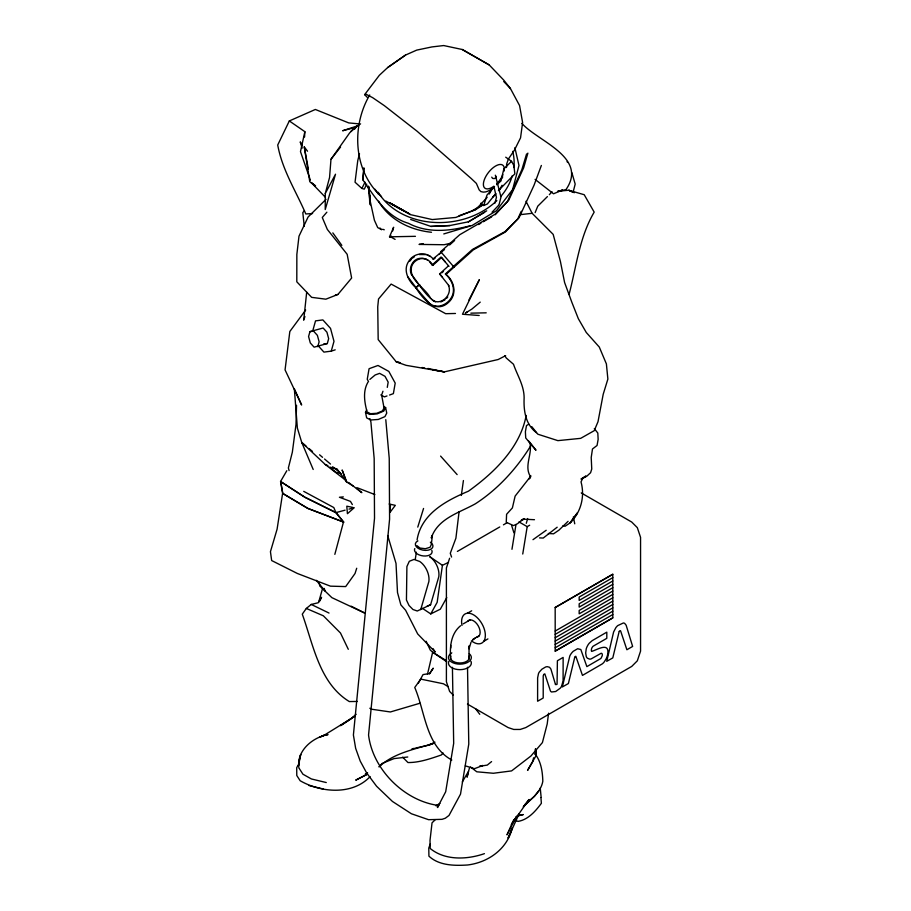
<?xml version="1.0" encoding="UTF-8"?>
<svg xmlns="http://www.w3.org/2000/svg" width="911" height="911" viewBox="0 0 911 911"><rect width="100%" height="100%" fill="white"/><g stroke="black" fill="none" stroke-linecap="round" stroke-linejoin="round"><path stroke-width="1.37" d="M325.273 193.496L325.227 209.553L335.51 174.217L325.273 193.496L329.566 177.474L330.978 159.288L349.665 132.858L357.146 125.877L360.597 123.862M535.941 749.343L535.839 756.028L527.56 770.387L532.719 761.653L533.595 757.793M296.53 405.281L296.007 424.424L292.351 452.152L288.366 467.981L289.117 470.6M506.505 167.533L506.641 164.06L508.418 158.981L514.43 150.144L520.545 137.868L522.607 122.518L519.577 105.574L510.422 88.515L503.76 80.134L489.196 64.92L462.253 49.501L443.691 45.55L431.916 46.928L416.691 50.116L405.543 55.059L387.676 67.539L379.329 75.306L364.639 94.642L367.258 97.329M304.57 137.06L304.855 131.685L289.322 120.947L277.718 145.02C282.239 169.981 295.95 191.059 305.811 213.96L312.598 213.538M390.5 504.603L389.954 512.46L395.317 505.343L389.145 504.011M469.814 225.871C449.51 231.121 427.601 233.478 408.401 223.275C386.674 216.864 374.968 197.311 362.829 179.82L363.865 168.296M362.829 179.82L363.91 167.943M303.693 320.308L306.688 292.192M526.182 415.405C520.17 447.654 494.195 472.672 468.459 491.177C446.333 500.526 421.337 513.713 417.079 539.859M450.763 658.949C449.59 647.209 450.751 633.737 460.567 625.755M459.076 511.754L455.899 538.23L450.285 553.284L451.571 557.065M548.57 713.199L547.204 723.972L542.409 742.59L530.919 756.028L511.595 770.9L493.352 773.268L476.817 771.799L470.475 766.982M461.33 495.447L463.414 480.541M448.474 562.372L442.427 565.31L437.166 602.319L430.755 613.923L422.419 608.354M415.302 559.172L416.361 552.191M286.806 470.714L280.565 481.475L282.615 493.318L277.092 529.177L270.442 551.679L271.66 560.55L297.339 573.463L330.431 586.16L345.69 586.582L355.028 573.52L356.713 568.248M511.959 549.299L515.968 524.656M522.743 554.025L527.196 526.649L529.655 525.226M387.277 387.38L388.177 382.13L385.011 376.323L379.625 373.362L375.173 374.968L369.889 379.386M304.855 131.685L300.482 151.613L310.366 180.082M527.651 518.53L526.296 523.301M569.056 294.481C576.344 266.809 579.419 237.122 594.188 212.126L584.213 194.715L568.76 190.262L557.589 191.23M427.475 674.299L432.657 652.219L430.243 650.021L426.12 641.253M392.743 230.904L393.62 227.238L389.521 236.814L391.149 237.395L391.286 236.029M381.914 394.269L382.962 391.229M359.503 153.743L357.772 160.541L355.039 182.211L361.895 188.44L364.275 189.135L366.734 184.136M499.057 204.668L500.993 197.072L495.356 175.197M573.144 192.062L575.183 184.079L571.88 172.691M494.924 203.153L496.438 197.368L494.115 187.359M334.838 554.355L343.481 522.037L335.92 512.62L333.813 507.552L303.727 491.359M309.934 331.627L308.578 336.523L310.309 342.957L314.113 347.171L327.311 343.549L328.666 338.653L326.935 332.208L323.132 328.006L309.934 331.627L313.589 331.149L317.392 335.362L319.123 341.796L317.768 346.692M312.792 330.716L315.525 320.877L322.87 319.909L330.522 328.381L333.995 341.318L331.251 351.145L323.917 352.113L317.973 345.531M318.668 602.194L322.528 588.574M527.89 153.116L523.654 167.84L508.623 200.454L494.958 214.313L459.77 234.696L440.708 251.652L454.031 267.162L473.321 249.842L505.332 232.043L517.755 218.959L521.24 211.306M526.581 153.948L521.855 169.674L507.393 201.559L495.242 214.757M480.917 203.187L483.752 205.522L486.964 195.079L494.536 186.63M417.762 527.105L423.558 508.452M469.416 768.075L467.07 777.174L468.459 771.435L462.321 781.911M304.103 319.066L304.912 316.584M496.188 176.404L495.709 177.816L494.206 178.624L492.566 178.351L491.735 177.144M449.624 558.261L446.401 567.952L446.401 681.735L449.624 691.426L453.359 695.161M541.362 165.46L534.04 185.229L518.985 217.854L505.047 231.599L472.41 249.489L453.234 266.57L454.031 267.162L445.98 274.439L445.399 273.995L453.439 266.718M512.119 828.395C507.108 849.143 488.205 862.432 467.673 864.983C454.623 865.826 439.091 865.701 428.922 856.158L428.785 848.05L430.277 843.95M513.77 819.752L506.994 834.84L516.662 816.165L511.378 824.557L529.018 799.494L523.278 806.873C530.68 799.141 540.861 792.581 542.819 781.262C542.535 771.731 541.145 761.926 535.258 754.08M535.133 212.605L537.763 206.182L547.42 196.582M512.096 828.338L508.076 838.143L518.997 814.058L517.744 815.892L523.244 814.559L517.869 815.744M619.127 631.642L612.796 657.89L606.749 661.318L613.604 632.006L615.893 627.599A9.941 5.739 -60 0 1 617.726 625.606L623.375 622.976A8.108 4.68 -60 0 1 624.695 623.42L626.142 625.208L632.633 646.434L626.893 649.748L620.744 631.323A2.129 1.23 -60 0 0 620.539 630.856L620.448 630.742A1.31 0.752 -60 0 0 620.175 630.685L620.095 630.697A1.218 0.706 -60 0 0 619.275 631.369M420.723 609.607L428.876 581.503A15.658 9.839 63.9 0 0 419.743 561.483L414.015 559.434L409.312 561.29L406.898 566.574L406.443 600.007L409.005 605.473L412.968 609.505L417.261 611.008L430.596 604.756L438.806 576.674A15.612 9.805 64 0 0 429.719 556.667L442.427 565.31M367.885 382.301C362.646 391.434 364.514 402.286 367.065 411.92L370.504 413.708L376.903 413.275L382.506 410.872L384.043 407.912L381.789 395.898M574.75 657.207L568.384 683.535L562.338 686.962L569.785 656.045A7.584 4.373 -60 0 1 570.787 654.212L571.482 653.244A9.941 5.739 -60 0 1 573.315 651.251L577.654 648.734L580.831 649.532L586.866 666.624L600.497 658.71A2.881 1.663 -60 0 0 601.203 657.97L602.194 655.818A3.576 2.061 -60 0 0 602.308 654.884A3.883 2.243 -60 0 0 602.262 654.36A3.2 1.845 -60 0 0 602.16 653.973A2.801 1.617 -60 0 0 601.909 653.586L601.807 653.506A1.913 1.105 -60 0 0 600.998 653.358L591.239 658.847A7.903 4.566 -60 0 1 589.69 659.131L587.47 658.254A11.217 6.479 -60 0 1 586.274 656.558L585.671 653.005L586.228 648.917A9.577 5.534 -60 0 1 587.128 646.537L587.891 645.136A9.201 5.307 -60 0 1 589.349 643.155L592.173 640.661L606.806 632.154L606.806 638.326L593.414 646.058A2.391 1.389 -60 0 0 592.594 646.776L591.911 647.846A4.225 2.437 -60 0 0 591.398 649.657L591.376 650.522A3.337 1.924 -60 0 0 591.638 651.388C596.534 650.226 610.131 641.105 607.614 654.656A11.718 6.764 -60 0 1 607.011 656.751A12.196 7.037 -60 0 1 606.054 659.006L604.164 662.001A8.028 4.635 -60 0 1 602.114 663.982L582.471 675.393L575.832 656.33A1.173 0.672 -60 0 0 575.524 656.387A1.275 0.74 -60 0 0 575.24 656.569L575.08 656.729M319.727 601.101L321.56 597.274L318.258 602.74L311.243 604.448L306.324 608.446L302.281 614.173C313.35 644.863 319.397 683.296 349.312 701.561L357.34 701.447M361.895 188.44L365.026 182.166M530.817 445.707C516.856 468.379 497.884 489.309 475.303 503.84C459.064 512.904 437.94 518.336 431.256 537.934L432.406 535.509L431.279 544.653L430.026 547.306L425.335 548.718L419.948 548.046L417.022 545.7M468.937 300.004L479.357 279.677L462.481 314.238L479.197 315.491M383.565 406.488L385.604 407.547L386.742 413.116L384.92 416.623L378.281 419.459L370.72 419.982L366.643 417.864L365.505 412.296L366.712 409.95M385.604 407.547L383.782 411.043L377.143 413.89L369.57 414.403L365.505 412.296M471.055 642.198L469.028 648.78L469.028 646.161L469.028 658.949M489.264 194.054L491.678 189.454M499.524 189.966L502.007 185.275M418.274 683.25L423.023 674.595L429.696 673.502L433.226 668.173L429.491 673.878M446.754 597.605L440.32 609.186L430.755 613.923M369.729 94.96C351.168 126.39 353.354 171.462 381.504 196.651M439.307 804.493L437.439 807.545L445.684 791.761L453.678 743.365L452.425 667.319M502.747 176.939L497.417 184.136M530.601 476.943L529.371 478.867L530.225 476.18C523.95 465.737 532.628 454.008 529.86 442.848L528.482 440.81M305.663 310.059L289.823 331.513L285.063 369.889L301.621 405.008L294.344 388.826L297.373 428.09L301.757 442.473L313.202 469.472M538.891 790.611L534.495 796.294L525.021 804.447M330.978 159.288L340.566 147.035M354.527 129.214L357.146 125.877L351.111 131.116M304.433 210.657L302.816 212.593L304.263 226.44M326.036 199.338L308.1 217L298.99 236.2L296.849 254.431L296.804 281.806L311.653 297.35L325.865 299.184L337.935 294.435L351.635 278.026L347.171 254.306L327.356 229.458L322.278 217.49L326.867 212.195M446.504 298.444L447.791 296.94M409.586 261.343L411.373 259.282M379.34 766.584L382.062 763.475L394.053 758.601L407.764 756.995M495.766 193.633L487.374 203.962L483.752 205.522M498.431 190.615L514.852 173.853L513.895 165.563L511.549 161.293L505.719 157.193M549.356 194.669L552.009 191.709M299.286 763.304L296.701 767.677L296.781 775.5L300.163 780.738C320.991 792.741 352.386 795.405 370.117 776.605M487.134 197.357L476.009 209.371L455.762 217.456L432.235 219.562L410.383 214.62L391.958 204.212M443.122 753.033L441.243 755.025C430.573 758.647 419.299 762.689 407.957 762.541L402.662 757.166M492.749 197.129L495.652 194.054M530.965 475.929L515.125 496.108L512.392 507.905L506.596 514.282L506.254 522.254L513.519 525.601L517.516 523.688L524.224 518.598M492.065 212.195L498.636 205.294M472.467 640.308L475.178 638.064M568.077 521.331L558.944 530.145L553.558 533.812L548.342 533.504M511.549 161.293L503.863 168.865L500.913 181.038L496.666 184.762M441.835 272.867L443.475 271.387M429.844 262.129L432.201 264.964L440.992 257.039L449.021 266.365M432.201 264.964L432.793 265.397L441.573 257.483L445.308 261.924M448.428 265.921L439.614 273.904L449.043 285.838M432.93 258.986L444.522 249.534M435.356 257.779L433.511 259.43C427.441 251.197 414.22 252.449 408.993 260.91C402.366 270.111 408.549 281.26 415.928 287.796C422.476 298.261 435.469 314.557 448.474 302.429C457.265 294.743 454.669 281.214 445.98 274.439M439.034 254.465L441.493 252.245M449.578 245.002L454.623 240.481M356.11 714.315L350.359 719.291L340.577 725.646L354.994 716.023M480.234 302.122L471.796 309.148L465.362 313.088L467.502 311.767M557.168 527.207L543.229 538.048L539.528 537.9M491.576 761.596L487.271 765.103L479.778 766.253M378.953 766.903C394.281 752.611 415.2 749.309 434.308 743.137M439.922 803.468L435.902 805.745L438.259 805.586M546.201 530.27L532.992 539.676M445.058 299.765L440.81 301.951M412.262 258.246L414.471 256.697M387.676 67.539L405.543 55.059M493.796 187.529C490.198 190.194 485.552 193.405 480.894 191.595L479.163 189.887L476.373 183.407L471.146 178.454L417.056 131.195L384.385 105.687L372.622 97.636L366.233 94.345L364.639 94.642M486.702 210.817L468.311 221.897L484.561 212.343M353.764 716.934L323.815 735.462L328.017 734.573C312.462 737.261 296.018 751.131 298.967 768.246M346.408 481.908L342.137 469.996L346.806 482.078L336.99 468.937M435.287 819.706L432.042 822.815L430.015 840.375L430.186 848.232M483.115 204.861L475.041 209.974L459.03 215.736M523.21 519.042L521.217 520.272L524.019 519.213L534.472 519.703M528.756 424.207L526.501 425.574L525.385 431.7L525.727 437.975L535.987 450.239L529.428 441.881M367.486 772.813L365.265 774.134L367.577 773.006M478.56 224.55L480.94 223.149M483.32 221.749L491.667 216.852M457.379 551.428L499.752 526.957M503.441 524.827L507.12 522.709M467.525 613.194L471.67 610.803M463.221 623.876L470.133 619.89M472.866 639.397L479.266 635.707M483.764 641.31L487.909 638.907M555.175 607.512L612.773 574.26L612.807 617.886L555.209 651.137L555.175 607.512L612.807 574.272M612.807 577.631L579.168 597.047L579.168 600.406L612.807 580.979M612.807 584.338L579.168 603.765L579.168 607.113L612.807 587.686M612.807 591.045L579.168 610.472L579.168 613.82L612.807 594.405M555.209 631.038L612.807 597.753M555.209 634.363L612.807 601.112M555.209 637.723L612.807 604.46M555.209 641.071L612.807 607.819M555.209 644.43L612.807 611.167M555.209 647.778L612.807 614.526M555.175 651.114L612.773 617.863M472.843 210.361L481.475 205.442M505.639 355.666L498.169 359.515L444.352 371.87L406.147 365.345L396.319 361.906L378.179 339.587L377.735 306.848L378.52 298.99L391.126 284.073L445.684 313.691L455.466 313.475M431.472 743.877L428.364 745.414L434.957 742.158M289.322 120.947L315.354 109.468L348.731 122.917L359.139 123.873M427.122 606.157L430.596 604.756M386.993 395.955L384.442 396.889L380.832 394.896M389.544 395.032L393.381 393.643L395.203 383.098L388.838 371.426L378.008 365.47L369.069 368.716L367.258 379.261L368.522 381.595M434.217 743.057L426.883 745.619L415.667 748.022M358.33 125.593L342.638 130.751L354.481 127.608M331.251 351.145L335.214 349.835M443.771 233.933L472.114 225.472L496.427 210.737L512.654 189.511L518.974 165.46L514.874 147.696M420.017 703.224L390.375 711.969L372.303 709.327L369.82 708.246M345.075 510.171L335.92 512.62L304.855 497.212L280.565 481.475M349.004 509.124L354.242 507.723L347.421 513.702L346.795 506.186L353.001 507.461M484.424 853.653C467.218 859.62 445.422 860.679 430.539 848.767M335.373 295.039L337.935 294.435M450.899 243.191L444.135 244.729L419.049 244.421L423.251 243.67M411.966 748.853L414.437 748.307M480.063 766.071L482.841 765.491L474.494 768.679L465.339 765.855M468.448 221.817L449.806 225.552L430.937 226.418L410.667 219.483M323.656 344.028L327.311 343.549M389.521 236.814L415.427 236.325M519.714 214.723L532.138 213.311L553.171 234.366L560.402 261.423L564.604 282.535L571.823 302.213L578.348 318.713L586.263 332.458L599.29 347.068L606.396 363.91L607.876 379.078L603.196 394.304L598.003 421.725L594.223 430.675L580.683 438.35L557.885 440.639L537.877 434.217L531.751 426.633M419.288 254.522L425.665 254.59M343.345 496.905L339.427 497.258L350.462 501.392L352.352 504.557M430.937 226.418L449.932 225.564M470.839 313.156L486.212 312.826M438.202 805.426C404.359 800.837 372.667 769.499 368.556 735.006L389.589 519.145L389.236 458.37L385.786 419.664M562.759 525.977L565.173 526.194L570.104 522.891L577.21 513.132L570.104 522.891C581.047 512.244 585.021 496.552 581.024 481.885L582.641 478.514L585.853 476.043L581.024 479.072L586.718 476.282L590.579 472.718L591.751 469.017L591.216 457.493L592.48 448.986L597.058 445.479L598.151 439.341L597.81 433.044L594.314 428.591M433.18 305.64C439.74 307.611 446.845 304.342 450.592 298.819C456.582 290.563 452.334 280.178 445.399 273.995M432.862 369.855L444.352 371.87L427.885 368.454M400.441 362.76L396.319 361.906L400.385 362.794M422.032 367.497L424.742 368.09M308.988 785.521L323.189 788.983M326.275 782.549L311.391 778.962L302.93 774.202L299.48 768.861M335.271 468.459L329.839 467.127L335.795 472.24L341.147 473.674M374.854 494.559L357.294 487.784M382.677 229.299L384.26 229.777M515.569 820.481L518.052 821.392C528.129 819.775 535.577 811.132 541.373 803.308L540.94 797.615M343.481 522.037L307.759 508.361L282.615 493.318M306.039 446.06L301.757 442.473L325.329 464.553L327.903 465.578M306.324 608.446L323.348 615.802L340.486 633.02L348.298 649.304M333.096 467.707L336.979 469.438M572.404 191.925L568.76 190.262L574.317 192.711M426.917 254.807L430.322 256.458M427.851 260.136C422.044 256.219 413.822 259.92 411.681 266.274C408.082 280.019 425.676 287.842 430.744 298.614M311.243 604.448L329.03 613.057M432.338 300.175C441.243 306.107 452.756 294.629 448.463 285.394M435.344 301.814C424.936 295.483 418.946 283.469 411.237 274.268C409.756 270.647 410.326 266.467 412.421 263.211C417.363 255.205 428.933 257.574 432.793 265.397M346.806 482.078L353.274 486.11M351.134 606.191L364.548 612.966L331.877 597.65L319.75 585.967L319.328 583.165M451.799 760.025C425.733 745.767 425.346 712.163 414.744 687.486L420.768 679.116L443.441 683.785L448.121 686.643M385.854 201.069L403.322 210.657M408.094 213.049L389.68 202.789L409.961 214.153M489.196 64.92L462.253 49.501M391.001 237.054L395.101 239.399M581.252 492.919L631.733 522.06L637.324 527.651L640.558 537.342L640.558 651.126L637.324 660.817L631.733 666.419L525.795 727.582L520.192 729.449L513.736 729.449L508.144 727.582L467.445 704.089M518.974 521.901L527.196 526.649M445.502 660.145L432.657 652.219L446.686 661.739M315.331 185.855L309.774 181.699L304.274 146.899L307.519 151.226M439.614 273.904L442.541 277.195M315.593 185.878L311.186 182.553L325.478 197.357M416.509 288.24L415.928 287.796L419.242 284.733L419.755 285.086L419.242 284.733L415.849 287.705L430.391 304.445M325.329 464.553L345.246 479.892M348.56 482.454L361.838 492.68L356.474 488.194M521.844 123.327C537.604 141.364 588.46 157.284 565.947 189.625L558.124 191.469L562.599 189.978L553.524 193.792L535.087 179.376M332.617 466.728L340.099 472.707M309.262 448.747L312.484 451.446M319.579 454.805L322.551 457.333M324.544 459.019L330.511 464.075M503.772 81.546L510.422 88.515M380.012 228.035L381.607 229.709L377.712 227.591L374.41 220.257L370.162 200.967M440.594 456.092L457.14 474.608M536.42 432.668C525.385 424.298 523.552 410.679 524.132 397.743C524.03 385.376 517.346 375.469 513.497 364.263L506.231 357.977L504.899 355.848M316.265 580.318L325.09 591L324.214 588.404M416.441 288.149L407.912 276.853M475.576 708.769L479.767 714.292M332.834 232.886L341.841 245.378M374.979 189.237L378.646 194.464M433.021 648.575L435.253 652.082L417.682 633.942L405.634 610.29L400.863 604.881L397.503 592.549L396.012 563.408L387.699 535.52M302.247 145.509L300.231 141.877L302.179 148.151M567.12 161.554L567.564 162.431M525.989 201.274L532.138 213.311M535.064 753.909L535.998 755.902L535.269 753.351M555.391 684.161L550.893 669.05L549.538 667.273L547.34 666.681A9.987 5.773 -60 0 0 545.473 667.068L541.863 669.232L539.21 672.181A6.172 3.564 -60 0 0 538.469 673.707L537.627 677.898L537.604 701.242L543.207 698.008L543.207 676.178A2.414 1.389 -60 0 1 543.32 675.586L543.651 674.8A1.31 0.752 -60 0 1 543.856 674.493M511.561 525.26L513.929 532.844M369.866 418.604L370.902 421.941L374.17 458.495L374.523 518.257L353.4 734.995L355.654 748.352L360.209 761.061L366.655 772.972L376.573 786.239L392.447 801.452L411.396 813.751L428.58 819.695L442.04 819.331L445.32 818.226L449.009 815.447L460.51 794.141L468.778 744.093L467.514 667.273M573.361 516.913L574.739 523.814M368.112 186.493L369.319 193.109M369.809 195.763L370.287 198.404M304.274 146.899L308.339 169.025M540.246 788.117L541.157 797.467M368.386 186.14L370.321 204.861L369.707 193.827M535.417 748.956L535.839 756.028L535.463 749.093M369.126 186.926L369.684 202.071M450.763 645.398L450.763 648.017M544.015 674.322A1.606 0.922 -60 0 1 544.573 673.981A1.401 0.809 -60 0 1 544.846 673.924L550.426 690.937A6.821 3.94 -60 0 0 551.554 691.984L555.687 691.517L560.231 688.204A6.548 3.781 -60 0 0 561.586 686.188L563.1 680.802L563.135 657.423L557.395 660.737L557.065 684.195A1.184 0.683 -60 0 1 556.837 684.446L555.596 684.628A1.765 1.013 -60 0 1 555.437 684.343M469.028 656.114A9.452 5.455 0 0 1 459.896 662.992A9.452 5.455 0 0 1 450.763 656.114M470.964 661.34A11.456 6.616 0 0 1 459.896 669.665A11.456 6.616 0 0 1 448.838 661.34M469.267 653.734A11.456 6.616 0 0 1 467.013 662.718A11.456 6.616 0 0 1 451.344 661.933A11.456 6.616 0 0 1 451.799 652.857M461.991 625.436A16.797 9.702 60 0 1 472.08 614.082A16.797 9.702 60 0 1 485.347 635.741A16.797 9.702 60 0 1 471.431 640.843M467.685 621.302A9.452 5.455 60 0 1 478.195 625.777A9.452 5.455 60 0 1 476.817 637.119M512.699 151.374A71.491 56.869 -6.1 0 1 513.895 167.51M512.312 175.641A71.491 56.869 -6.1 0 1 500.72 196.525M496.848 200.602A71.491 56.869 -6.1 0 1 378.236 192.289M431.495 232.271A71.502 56.869 -6.1 0 1 378.612 201.229M431.803 550.346A8.894 5.09 8.9 0 1 423.33 555.949A8.894 5.09 8.9 0 1 414.767 548.604M430.368 542.182A8.894 5.102 8.9 0 1 430.413 549.447A8.894 5.102 8.9 0 1 417.944 548.183A8.894 5.102 8.9 0 1 417.887 540.906M493.899 186.174A14.587 6.844 -52 0 1 483.399 183.749A14.587 6.844 -52 0 1 495.254 166.212A14.587 6.844 -52 0 1 504.102 171.086M502.94 174.741A14.587 6.844 -52 0 1 496.609 183.851M299.48 759.398L298.523 765.741L300.698 754.49L299.48 759.398M366.723 774.509L355.711 780.158L366.746 774.544M321.97 736.19L319.533 737.306L324.578 735.086L321.97 736.19M343.698 522.105L307.975 508.497L282.831 493.534L280.759 481.668L305.037 497.338L336.102 512.688L343.698 522.105"/></g></svg>
